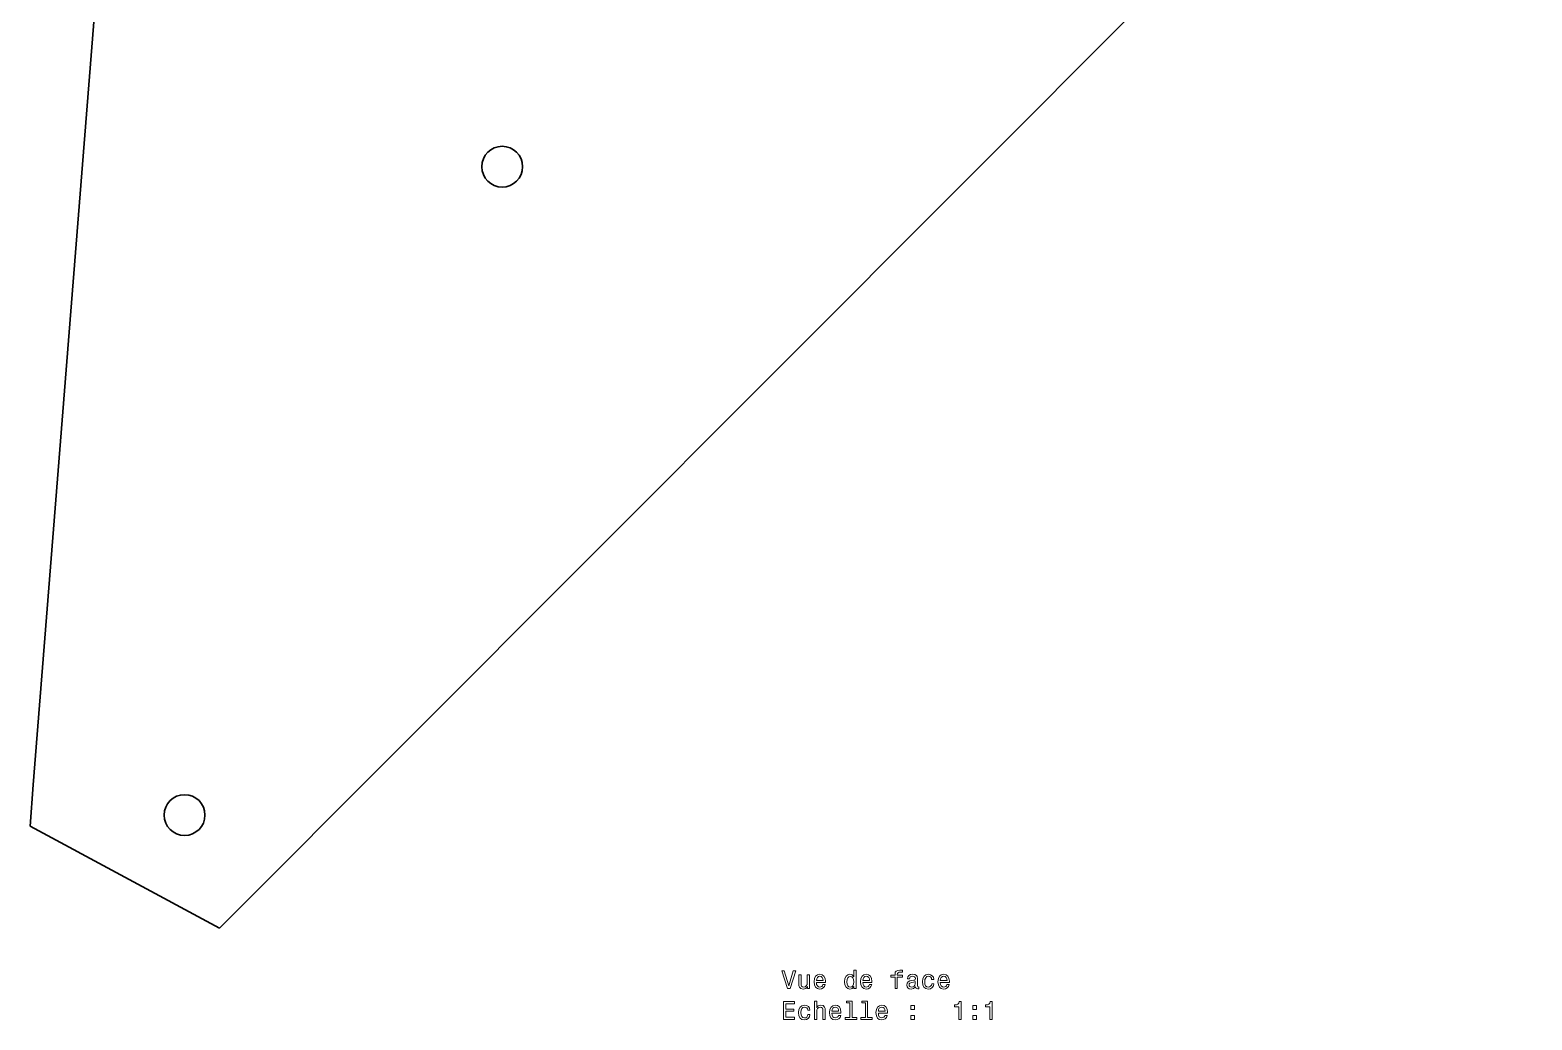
# Model space of a CAD drawing. Extents: x 182 to 477, y 14 to 402.
# Drawn here: x 182.4 to 476.7, y 13.8 to 207.9 of the extents above; entities that cross this region are included whole.
import ezdxf

# ---------------------------------------------------------------- set-up
doc = ezdxf.new("R2010")
doc.units = 0

msp = doc.modelspace()

# ---------------------------------------------------------------- linework, layer by layer
at = {"color": 7, "lineweight": 35}
for p, q in [((210.157959, 401.903259), (183.005249, 59.893295)), ((476.699158, 289.590942), (219.461761, 31.832611)), ((219.461761, 31.832611), (182.365311, 51.832611))]:
    msp.add_line(p, q, dxfattribs=at)
at = {"color": 7, "lineweight": 35, "ltscale": 0.202151}
msp.add_line((183.005249, 59.893295), (182.365311, 51.832611), dxfattribs=at)
at = {"color": 7, "lineweight": 13}
for points in [[(343.814636, 20.394571), (343.814636, 19.975983), (344.258453, 19.975983), (344.258453, 23.597019), (343.819702, 23.597019), (343.819702, 22.270651), (343.481781, 22.653936), (343.275024, 22.744715), (343.037994, 22.780018), (342.609314, 22.679153), (342.276459, 22.396732), (342.059601, 21.942841), (341.983948, 21.332611), (342.059601, 20.72238), (342.276459, 20.263447), (342.609314, 19.975983), (343.037994, 19.880161), (343.275024, 19.915464), (343.486847, 20.006243)], [(351.873718, 22.215176), (351.873718, 19.975983), (352.317535, 19.975983), (352.317535, 22.215176), (353.326172, 22.215176), (353.326172, 22.593418), (352.317535, 22.593418), (352.317535, 22.759844), (352.352844, 22.961573), (352.468842, 23.09774), (352.665527, 23.178432), (352.947937, 23.208691), (353.326172, 23.188519), (353.326172, 23.571804), (352.847076, 23.597019), (352.413361, 23.551632), (352.110748, 23.415464), (351.929199, 23.178432), (351.873718, 22.840536), (351.873718, 22.593418), (351.061768, 22.593418), (351.061768, 22.215176)], [(331.927765, 23.481026), (331.050232, 20.500479), (330.147491, 23.481026), (329.668396, 23.481026), (330.798065, 19.975983), (331.302399, 19.975983), (332.40686, 23.481026)], [(335.130219, 22.684196), (334.686401, 22.684196), (334.686401, 21.120796), (334.635986, 20.757683), (334.489716, 20.495436), (334.262787, 20.334051), (333.96521, 20.283619), (333.72818, 20.323965), (333.576904, 20.445004), (333.49115, 20.651775), (333.470978, 20.944283), (333.470978, 22.684196), (333.027191, 22.684196), (333.027191, 20.903936), (333.042328, 20.545868), (333.138123, 20.248318), (333.430634, 19.975983), (333.899658, 19.880161), (334.151825, 19.915464), (334.368683, 20.006243), (334.555267, 20.162582), (334.706573, 20.389528), (334.706573, 19.975983), (335.130219, 19.975983)], [(336.466675, 21.201487), (338.241882, 21.201487), (338.246918, 21.408258), (338.166229, 21.98823), (337.944336, 22.421947), (337.591309, 22.684196), (337.122284, 22.780018), (336.663361, 22.679153), (336.310333, 22.396732), (336.083374, 21.937798), (336.002686, 21.332611), (336.078339, 20.712294), (336.305267, 20.258404), (336.653259, 19.975983), (337.107147, 19.880161), (337.500519, 19.945723), (337.823303, 20.117193), (338.060333, 20.389528), (338.196503, 20.75264), (337.757721, 20.75264), (337.666962, 20.550911), (337.535828, 20.399614), (337.162628, 20.278576), (336.875153, 20.334051), (336.658295, 20.510565), (336.51709, 20.798029), (336.466675, 21.186357)], [(336.466675, 21.574686), (336.522156, 21.922668), (336.658295, 22.179873), (336.865082, 22.336212), (337.137421, 22.391689), (337.404694, 22.336212), (337.611481, 22.179873), (337.737549, 21.922668), (337.782959, 21.574686)], [(343.113647, 22.381603), (343.406158, 22.310997), (343.628052, 22.114311), (343.759186, 21.786501), (343.809601, 21.332611), (343.759186, 20.873676), (343.628052, 20.545868), (343.406158, 20.344139), (343.113647, 20.278576), (342.836273, 20.344139), (342.624451, 20.545868), (342.483246, 20.878721), (342.437836, 21.332611), (342.483246, 21.781458), (342.624451, 22.109268), (342.836273, 22.310997)], [(345.574738, 21.201487), (347.349945, 21.201487), (347.35498, 21.408258), (347.274292, 21.98823), (347.052399, 22.421947), (346.699371, 22.684196), (346.230347, 22.780018), (345.771423, 22.679153), (345.418396, 22.396732), (345.191437, 21.937798), (345.110748, 21.332611), (345.186401, 20.712294), (345.413361, 20.258404), (345.761322, 19.975983), (346.21521, 19.880161), (346.608582, 19.945723), (346.931366, 20.117193), (347.168396, 20.389528), (347.304565, 20.75264), (346.865814, 20.75264), (346.775024, 20.550911), (346.64389, 20.399614), (346.270691, 20.278576), (345.983246, 20.334051), (345.766388, 20.510565), (345.625153, 20.798029), (345.574738, 21.186357)], [(345.574738, 21.574686), (345.630219, 21.922668), (345.766388, 22.179873), (345.973145, 22.336212), (346.245483, 22.391689), (346.512787, 22.336212), (346.719543, 22.179873), (346.845642, 21.922668), (346.891022, 21.574686)], [(355.903259, 20.329008), (355.903259, 20.313879), (355.928467, 20.142408), (356.00412, 20.021372), (356.321838, 19.92555), (356.56897, 19.965897), (356.56897, 20.308836), (356.463074, 20.293707), (356.321838, 20.359268), (356.296631, 20.560997), (356.296631, 21.963015), (356.236115, 22.321083), (356.059601, 22.573244), (355.751953, 22.724541), (355.318237, 22.780018), (354.894623, 22.719498), (354.58194, 22.548029), (354.385254, 22.280737), (354.319702, 21.927711), (354.319702, 21.897453), (354.718109, 21.897453), (354.753418, 22.109268), (354.864349, 22.260565), (355.045929, 22.351343), (355.303131, 22.386646), (355.550232, 22.361429), (355.726746, 22.285782), (355.832672, 22.154657), (355.86795, 21.973101), (355.847778, 21.761286), (355.76709, 21.655378), (355.565369, 21.604946), (355.187134, 21.5646), (354.753418, 21.473822), (354.44577, 21.312439), (354.264221, 21.060276), (354.20874, 20.687078), (354.259186, 20.354225), (354.415527, 20.107107), (354.667664, 19.950766), (355.015656, 19.89529), (355.48468, 20.0012)], [(355.852844, 20.92411), (355.792328, 20.661861), (355.63092, 20.460133), (355.388855, 20.329008), (355.091309, 20.283619), (354.899658, 20.308836), (354.763489, 20.389528), (354.677765, 20.530737), (354.652557, 20.727423), (354.672729, 20.903936), (354.753418, 21.030018), (355.076172, 21.171228), (355.48468, 21.231747), (355.852844, 21.352783)], [(359.055267, 21.786501), (359.494049, 21.786501), (359.403259, 22.18996), (359.186401, 22.507683), (358.848511, 22.704369), (358.40976, 22.780018), (357.925598, 22.679153), (357.557434, 22.396732), (357.325439, 21.937798), (357.244751, 21.322525), (357.320404, 20.712294), (357.547363, 20.258404), (357.905426, 19.975983), (358.394623, 19.880161), (358.828339, 19.955811), (359.166229, 20.167625), (359.398224, 20.500479), (359.499084, 20.944283), (359.075439, 20.944283), (358.999817, 20.661861), (358.858582, 20.450047), (358.65686, 20.318922), (358.40976, 20.278576), (358.102112, 20.344139), (357.880219, 20.545868), (357.744049, 20.873676), (357.698639, 21.337654), (357.744049, 21.791544), (357.885254, 22.119354), (358.112183, 22.321083), (358.40976, 22.391689), (358.671997, 22.3463), (358.868683, 22.230305), (358.999817, 22.038662)], [(360.754852, 21.201487), (362.53006, 21.201487), (362.535095, 21.408258), (362.454407, 21.98823), (362.232513, 22.421947), (361.879486, 22.684196), (361.410461, 22.780018), (360.951538, 22.679153), (360.598511, 22.396732), (360.371552, 21.937798), (360.290863, 21.332611), (360.366516, 20.712294), (360.593475, 20.258404), (360.941437, 19.975983), (361.395325, 19.880161), (361.788696, 19.945723), (362.111481, 20.117193), (362.348511, 20.389528), (362.48468, 20.75264), (362.045898, 20.75264), (361.955139, 20.550911), (361.824005, 20.399614), (361.450806, 20.278576), (361.163361, 20.334051), (360.946503, 20.510565), (360.805267, 20.798029), (360.754852, 21.186357)], [(360.754852, 21.574686), (360.810333, 21.922668), (360.946503, 22.179873), (361.153259, 22.336212), (361.425598, 22.391689), (361.692902, 22.336212), (361.899658, 22.179873), (362.025757, 21.922668), (362.071136, 21.574686)], [(329.99115, 13.929152), (332.210175, 13.929152), (332.210175, 14.352783), (330.455139, 14.352783), (330.455139, 15.537942), (332.018524, 15.537942), (332.018524, 15.95653), (330.455139, 15.95653), (330.455139, 17.005522), (332.16983, 17.005522), (332.16983, 17.429153), (329.99115, 17.429153)], [(334.76709, 15.739672), (335.205872, 15.739672), (335.115082, 16.143129), (334.898224, 16.460854), (334.560333, 16.657539), (334.121552, 16.733187), (333.637421, 16.632322), (333.269257, 16.349901), (333.037262, 15.890968), (332.956573, 15.275694), (333.032227, 14.665463), (333.259186, 14.211574), (333.617249, 13.929152), (334.106445, 13.833331), (334.540161, 13.908979), (334.878052, 14.120795), (335.110046, 14.453649), (335.210907, 14.897452), (334.787262, 14.897452), (334.711609, 14.615031), (334.570404, 14.403215), (334.368683, 14.272092), (334.121552, 14.231746), (333.813934, 14.297308), (333.59201, 14.499037), (333.455872, 14.826847), (333.410461, 15.290824), (333.455872, 15.744715), (333.597076, 16.072525), (333.824005, 16.274254), (334.121552, 16.344858), (334.38382, 16.299469), (334.580505, 16.183475), (334.711609, 15.991833)], [(336.078339, 13.929152), (336.522156, 13.929152), (336.522156, 15.492553), (336.567535, 15.850622), (336.713776, 16.112869), (336.940735, 16.274254), (337.243317, 16.334772), (337.485382, 16.28434), (337.636688, 16.148172), (337.712341, 15.921227), (337.737549, 15.618633), (337.737549, 13.929152), (338.181366, 13.929152), (338.181366, 15.709412), (338.161194, 16.067482), (338.070404, 16.365032), (337.772858, 16.637365), (337.308899, 16.733187), (337.056732, 16.697884), (336.839874, 16.602062), (336.658295, 16.450766), (336.522156, 16.243994), (336.522156, 17.55019), (336.078339, 17.55019)], [(339.502686, 15.154656), (341.277893, 15.154656), (341.282959, 15.361429), (341.202271, 15.941401), (340.980347, 16.375118), (340.627319, 16.637365), (340.158295, 16.733187), (339.699371, 16.632322), (339.346344, 16.349901), (339.119415, 15.890968), (339.038696, 15.285781), (339.114349, 14.665463), (339.341309, 14.211574), (339.689301, 13.929152), (340.143188, 13.833331), (340.53656, 13.898893), (340.859314, 14.070363), (341.096344, 14.342697), (341.232513, 14.70581), (340.793762, 14.70581), (340.702972, 14.504081), (340.571838, 14.352783), (340.198639, 14.231746), (339.911194, 14.287222), (339.694336, 14.463735), (339.553131, 14.751199), (339.502686, 15.139527)], [(339.502686, 15.527856), (339.558167, 15.875838), (339.694336, 16.133043), (339.901093, 16.289383), (340.173431, 16.344858), (340.440735, 16.289383), (340.647491, 16.133043), (340.77359, 15.875838), (340.81897, 15.527856)], [(343.032959, 17.176991), (343.032959, 14.302351), (342.120117, 14.302351), (342.120117, 13.929152), (344.384521, 13.929152), (344.384521, 14.302351), (343.476746, 14.302351), (343.476746, 17.55019), (342.336975, 17.55019), (342.336975, 17.176991)], [(346.06897, 17.176991), (346.06897, 14.302351), (345.156158, 14.302351), (345.156158, 13.929152), (347.420563, 13.929152), (347.420563, 14.302351), (346.512787, 14.302351), (346.512787, 17.55019), (345.373016, 17.55019), (345.373016, 17.176991)], [(348.610748, 15.154656), (350.385986, 15.154656), (350.391022, 15.361429), (350.310333, 15.941401), (350.088409, 16.375118), (349.735413, 16.637365), (349.266388, 16.733187), (348.807434, 16.632322), (348.454407, 16.349901), (348.227478, 15.890968), (348.14679, 15.285781), (348.222443, 14.665463), (348.449371, 14.211574), (348.797363, 13.929152), (349.251251, 13.833331), (349.644623, 13.898893), (349.967377, 14.070363), (350.204407, 14.342697), (350.340576, 14.70581), (349.901825, 14.70581), (349.811035, 14.504081), (349.679932, 14.352783), (349.306732, 14.231746), (349.019257, 14.287222), (348.802399, 14.463735), (348.661194, 14.751199), (348.610748, 15.139527)], [(348.610748, 15.527856), (348.666229, 15.875838), (348.802399, 16.133043), (349.009186, 16.289383), (349.281494, 16.344858), (349.548798, 16.289383), (349.755554, 16.133043), (349.881653, 15.875838), (349.927032, 15.527856)], [(354.990448, 15.885925), (355.686401, 15.885925), (355.686401, 16.637365), (354.990448, 16.637365)], [(364.355713, 13.929152), (364.814636, 13.929152), (364.814636, 17.454369), (364.47171, 17.454369), (364.38092, 17.146732), (364.199371, 16.93996), (363.921997, 16.818922), (363.538696, 16.778576), (363.538696, 16.420507), (364.355713, 16.420507)], [(367.134521, 15.885925), (367.830505, 15.885925), (367.830505, 16.637365), (367.134521, 16.637365)], [(370.427765, 13.929152), (370.886688, 13.929152), (370.886688, 17.454369), (370.543762, 17.454369), (370.452972, 17.146732), (370.271423, 16.93996), (369.994049, 16.818922), (369.610748, 16.778576), (369.610748, 16.420507), (370.427765, 16.420507)], [(354.990448, 13.929152), (355.686401, 13.929152), (355.686401, 14.680593), (354.990448, 14.680593)], [(367.134521, 13.929152), (367.830505, 13.929152), (367.830505, 14.680593), (367.134521, 14.680593)]]:
    msp.add_lwpolyline(points, close=True, dxfattribs=at)
at = {"color": 7, "lineweight": 35}
for centre in [(274.899292, 181.077362), (212.651245, 53.993256)]:
    msp.add_circle(centre, 4, dxfattribs=at)

doc.saveas('drawing.dxf')
